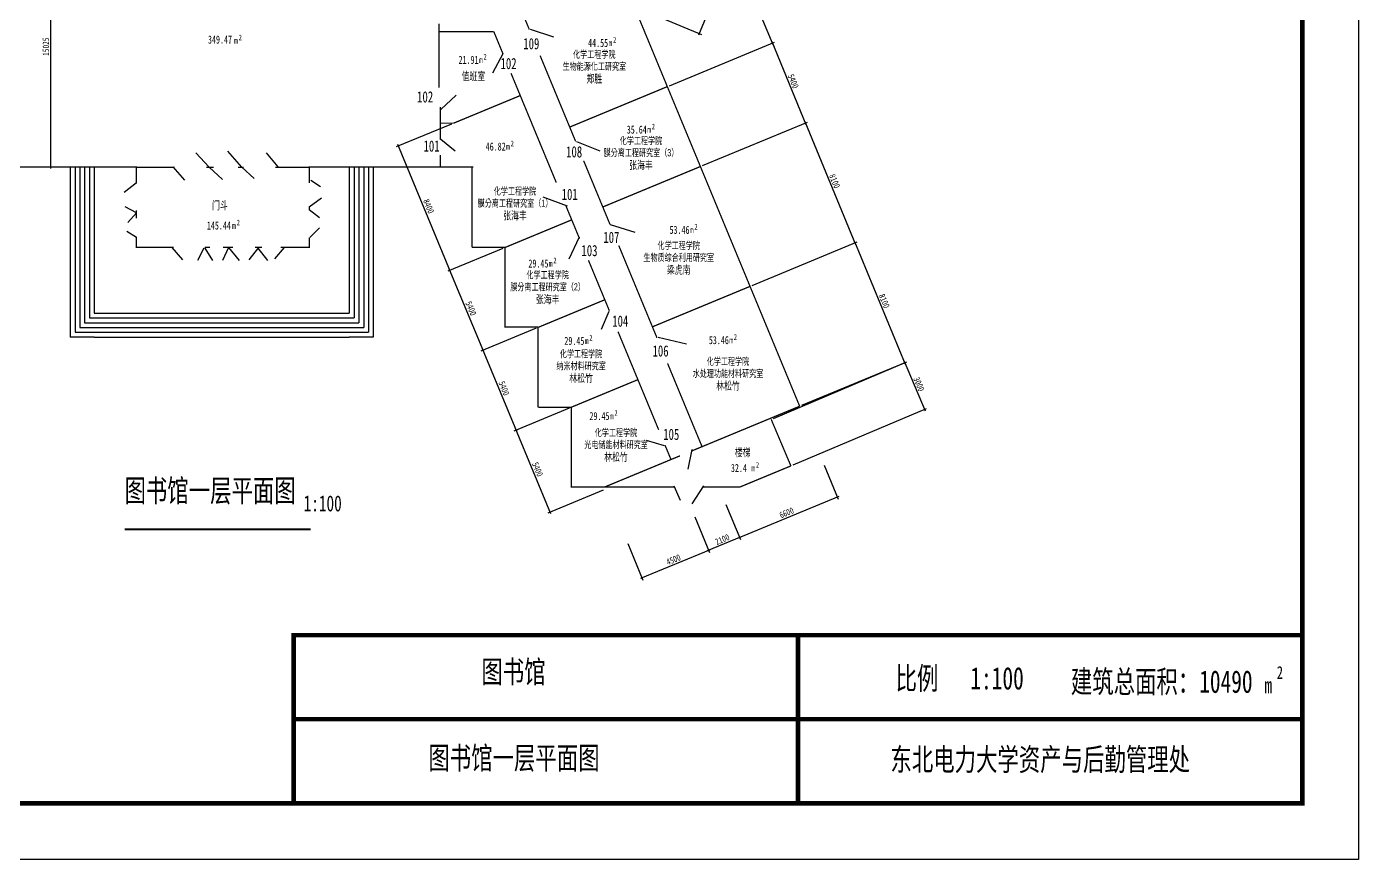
# Model space of a CAD drawing. Extents: x -75830 to 71170, y -83907 to 20043.
# Drawn here: x -12014 to 71170, y -83907 to -31911 of the extents above; entities that cross this region are included whole.
import ezdxf

# ---------------------------------------------------------------- set-up
doc = ezdxf.new("R2010")
doc.units = 0
doc.layers.get('0').update_dxf_attribs({"linetype": 'CONTINUOUS'})
doc.layers.get('DEFPOINTS').update_dxf_attribs({"linetype": 'CONTINUOUS'})
doc.styles.add('1', font='', dxfattribs={"width": 0.7, "height": 400})
doc.styles.get("Standard").update_dxf_attribs({"font": '', "width": 0.7, "height": 700})
doc.styles.get('1').set_extended_font_data('FangSong_GB2312')
doc.styles.get('Standard').set_extended_font_data('FangSong_GB2312')
doc.dimstyles.get("Standard").update_dxf_attribs({"dimtxt": 0.18, "dimasz": 0.18, "dimexe": 0.18, "dimexo": 0.0625, "dimgap": 0.09, "dimtad": 0, "dimtih": 1, "dimtoh": 1, "dimdec": 4, "dimzin": 0, "dimdsep": 46, "dimtxsty": 'Standard', "dimcen": 0.09, "dimadec": 0, "dimazin": 0, "dimtfac": 1, "dimtdec": 4, "dimtofl": 0, "dimtmove": 0, "dimatfit": 3, "dimfxl": 1, "dimtolj": 1, "dimtzin": 0, "dimarcsym": 0})

# ---------------------------------------------------------------- blocks, each defined once
blk = doc.blocks.new('_ARCHTICK')
at = {"color": 0, "linetype": 'ByBlock', "const_width": 0.15}
blk.add_lwpolyline([(-0.5, -0.5), (0.5, 0.5)], dxfattribs=at)
blk = doc.blocks.new('*D5')
at = {"color": 0, "linetype": 'ByBlock'}
for p, q in [((32098, -27267), (29955, -32440)), ((26078, -30726), (30132, -32405))]:
    blk.add_line(p, q, dxfattribs=at)
at = {"layer": 'DEFPOINTS', "color": 0, "linetype": 'ByBlock'}
for p in [(28006, -25680), (25939, -30668), (29993, -32348)]:
    blk.add_point(p, dxfattribs=at)
at = {"color": 0, "linetype": 'ByBlock', "xscale": 100, "yscale": 100, "zscale": 100}
for p, rotation in [((32060, -27359), 67.5), ((29993, -32348), 247.5)]:
    blk.add_blockref('_ARCHTICK', p, dxfattribs=dict(at, rotation=rotation))
at = {"color": 0, "linetype": 'ByBlock', "insert": (30749, -29738), "char_height": 400, "attachment_point": 5, "rotation": 67.5, "style": '1'}
blk.add_mtext('\\A1;5400', dxfattribs=at)
blk = doc.blocks.new('*D6')
at = {"color": 0, "linetype": 'ByBlock'}
for p, q in [((26078, -30611), (32634, -27895)), ((32457, -27860), (34600, -33033)), ((28144, -35599), (34701, -32883))]:
    blk.add_line(p, q, dxfattribs=at)
at = {"layer": 'DEFPOINTS', "color": 0, "linetype": 'ByBlock'}
for p in [(25939, -30669), (34562, -32941), (28006, -35657)]:
    blk.add_point(p, dxfattribs=at)
at = {"color": 0, "linetype": 'ByBlock', "xscale": 100, "yscale": 100, "zscale": 100}
for p, rotation in [((32495, -27953), 112.5037971658269), ((34562, -32941), 292.5037971658269)]:
    blk.add_blockref('_ARCHTICK', p, dxfattribs=dict(at, rotation=rotation))
at = {"color": 0, "linetype": 'ByBlock', "insert": (33806, -30332), "char_height": 400, "attachment_point": 5, "rotation": 292.5038, "style": '1'}
blk.add_mtext('\\A1;5400', dxfattribs=at)
blk = doc.blocks.new('*D7')
at = {"color": 0, "linetype": 'ByBlock'}
for p, q in [((34524, -32848), (36667, -38022)), ((30211, -40588), (36767, -37872))]:
    blk.add_line(p, q, dxfattribs=at)
at = {"layer": 'DEFPOINTS', "color": 0, "linetype": 'ByBlock'}
for p in [(28006, -35657), (36629, -37929), (30072, -40646)]:
    blk.add_point(p, dxfattribs=at)
at = {"color": 0, "linetype": 'ByBlock', "xscale": 100, "yscale": 100, "zscale": 100}
for p, rotation in [((34562, -32941), 112.5037971658269), ((36629, -37929), 292.5037971658269)]:
    blk.add_blockref('_ARCHTICK', p, dxfattribs=dict(at, rotation=rotation))
at = {"color": 0, "linetype": 'ByBlock', "insert": (35873, -35320), "char_height": 400, "attachment_point": 5, "rotation": 292.5038, "style": '1'}
blk.add_mtext('\\A1;5400', dxfattribs=at)
blk = doc.blocks.new('*D8')
at = {"color": 0, "linetype": 'ByBlock'}
for p, q in [((36590, -37837), (39767, -45505)), ((33311, -48072), (39868, -45355))]:
    blk.add_line(p, q, dxfattribs=at)
at = {"layer": 'DEFPOINTS', "color": 0, "linetype": 'ByBlock'}
for p in [(30072, -40646), (39729, -45413), (33172, -48129)]:
    blk.add_point(p, dxfattribs=at)
at = {"color": 0, "linetype": 'ByBlock', "xscale": 100, "yscale": 100, "zscale": 100}
for p, rotation in [((36629, -37929), 112.5037971658269), ((39729, -45413), 292.5037971658269)]:
    blk.add_blockref('_ARCHTICK', p, dxfattribs=dict(at, rotation=rotation))
at = {"color": 0, "linetype": 'ByBlock', "insert": (38456, -41556), "char_height": 400, "attachment_point": 5, "rotation": 292.5038, "style": '1'}
blk.add_mtext('\\A1;8100', dxfattribs=at)
blk = doc.blocks.new('*D9')
at = {"color": 0, "linetype": 'ByBlock'}
for p, q in [((39691, -45320), (42868, -52988)), ((36410, -55555), (42968, -52839))]:
    blk.add_line(p, q, dxfattribs=at)
at = {"layer": 'DEFPOINTS', "color": 0, "linetype": 'ByBlock'}
for p in [(33172, -48129), (42829, -52896), (36272, -55613)]:
    blk.add_point(p, dxfattribs=at)
at = {"color": 0, "linetype": 'ByBlock', "xscale": 100, "yscale": 100, "zscale": 100}
for p, rotation in [((39729, -45413), 112.5037971658269), ((42829, -52896), 292.5037971658269)]:
    blk.add_blockref('_ARCHTICK', p, dxfattribs=dict(at, rotation=rotation))
at = {"color": 0, "linetype": 'ByBlock', "insert": (41556, -49040), "char_height": 400, "attachment_point": 5, "rotation": 292.5038, "style": '1'}
blk.add_mtext('\\A1;8100', dxfattribs=at)
blk = doc.blocks.new('*D10')
at = {"color": 0, "linetype": 'ByBlock'}
for p, q in [((34630, -56370), (42973, -52840)), ((42796, -52807), (44105, -55902)), ((35861, -59281), (44204, -55751))]:
    blk.add_line(p, q, dxfattribs=at)
at = {"layer": 'DEFPOINTS', "color": 0, "linetype": 'ByBlock'}
for p in [(34492, -56429), (44066, -55810), (35723, -59339)]:
    blk.add_point(p, dxfattribs=at)
at = {"color": 0, "linetype": 'ByBlock', "xscale": 100, "yscale": 100, "zscale": 100}
for p, rotation in [((42835, -52899), 112.9319791929561), ((44066, -55810), 292.9319791929561)]:
    blk.add_blockref('_ARCHTICK', p, dxfattribs=dict(at, rotation=rotation))
at = {"color": 0, "linetype": 'ByBlock', "insert": (43727, -54237), "char_height": 400, "attachment_point": 5, "rotation": 292.93198, "style": '1'}
blk.add_mtext('\\A1;3000', dxfattribs=at)
blk = doc.blocks.new('*D11')
at = {"color": 0, "linetype": 'ByBlock'}
for p, q in [((21871, -55733), (18424, -57161)), ((20726, -62323), (18525, -57011)), ((23995, -60860), (20549, -62288))]:
    blk.add_line(p, q, dxfattribs=at)
at = {"layer": 'DEFPOINTS', "color": 0, "linetype": 'ByBlock'}
for p in [(22009, -55675), (18563, -57103), (24134, -60803)]:
    blk.add_point(p, dxfattribs=at)
at = {"color": 0, "linetype": 'ByBlock', "xscale": 100, "yscale": 100, "zscale": 100}
for p, rotation in [((18563, -57103), 112.5080832744845), ((20688, -62231), 292.5080832744845)]:
    blk.add_blockref('_ARCHTICK', p, dxfattribs=dict(at, rotation=rotation))
at = {"color": 0, "linetype": 'ByBlock', "insert": (19903, -59552), "char_height": 400, "attachment_point": 5, "rotation": 292.50808, "style": '1'}
blk.add_mtext('\\A1;5400', dxfattribs=at)
blk = doc.blocks.new('*D12')
at = {"color": 0, "linetype": 'ByBlock'}
for p, q in [((19804, -50744), (16357, -52172)), ((18601, -57196), (16458, -52022))]:
    blk.add_line(p, q, dxfattribs=at)
at = {"layer": 'DEFPOINTS', "color": 0, "linetype": 'ByBlock'}
for p in [(19943, -50686), (16496, -52115), (22009, -55675)]:
    blk.add_point(p, dxfattribs=at)
at = {"color": 0, "linetype": 'ByBlock', "xscale": 100, "yscale": 100, "zscale": 100}
for p, rotation in [((16496, -52115), 112.5080832744845), ((18563, -57103), 292.5080832744845)]:
    blk.add_blockref('_ARCHTICK', p, dxfattribs=dict(at, rotation=rotation))
at = {"color": 0, "linetype": 'ByBlock', "insert": (17807, -54494), "char_height": 400, "attachment_point": 5, "rotation": 292.50808, "style": '1'}
blk.add_mtext('\\A1;5400', dxfattribs=at)
blk = doc.blocks.new('*D13')
at = {"color": 0, "linetype": 'ByBlock'}
for p, q in [((17730, -45755), (14289, -47181)), ((16534, -52207), (14389, -47031))]:
    blk.add_line(p, q, dxfattribs=at)
at = {"layer": 'DEFPOINTS', "color": 0, "linetype": 'ByBlock'}
for p in [(17868, -45697), (14427, -47123), (19943, -50686)]:
    blk.add_point(p, dxfattribs=at)
at = {"color": 0, "linetype": 'ByBlock', "xscale": 100, "yscale": 100, "zscale": 100}
for p, rotation in [((14427, -47123), 112.5080832744845), ((16496, -52115), 292.5080832744845)]:
    blk.add_blockref('_ARCHTICK', p, dxfattribs=dict(at, rotation=rotation))
at = {"color": 0, "linetype": 'ByBlock', "insert": (15739, -49504), "char_height": 400, "attachment_point": 5, "rotation": 292.50808, "style": '1'}
blk.add_mtext('\\A1;5400', dxfattribs=at)
blk = doc.blocks.new('*D14')
at = {"color": 0, "linetype": 'ByBlock'}
for p, q in [((14524, -37994), (11074, -39423)), ((14466, -47216), (11175, -39274))]:
    blk.add_line(p, q, dxfattribs=at)
at = {"layer": 'DEFPOINTS', "color": 0, "linetype": 'ByBlock'}
for p in [(14662, -37937), (11213, -39366), (17868, -45697)]:
    blk.add_point(p, dxfattribs=at)
at = {"color": 0, "linetype": 'ByBlock', "xscale": 100, "yscale": 100, "zscale": 100}
for p, rotation in [((11213, -39366), 112.5080832744845), ((14427, -47123), 292.5080832744845)]:
    blk.add_blockref('_ARCHTICK', p, dxfattribs=dict(at, rotation=rotation))
at = {"color": 0, "linetype": 'ByBlock', "insert": (13097, -43130), "char_height": 400, "attachment_point": 5, "rotation": 292.50808, "style": '1'}
blk.add_mtext('\\A1;8400', dxfattribs=at)
blk = doc.blocks.new('*D29')
at = {"color": 0, "linetype": 'ByBlock'}
for p, q in [((-13182, -25650), (-10363, -25650)), ((-10513, -25550), (-10513, -40775)), ((-13182, -40675), (-10363, -40675))]:
    blk.add_line(p, q, dxfattribs=at)
at = {"layer": 'DEFPOINTS', "color": 0, "linetype": 'ByBlock'}
for p in [(-13332, -25650), (-13332, -40675), (-10513, -40675)]:
    blk.add_point(p, dxfattribs=at)
at = {"color": 0, "linetype": 'ByBlock', "xscale": 100, "yscale": 100, "zscale": 100}
for p, rotation in [((-10513, -25650), 90), ((-10513, -40675), 270)]:
    blk.add_blockref('_ARCHTICK', p, dxfattribs=dict(at, rotation=rotation))
at = {"color": 0, "linetype": 'ByBlock', "insert": (-10813, -33163), "char_height": 400, "attachment_point": 5, "rotation": 90, "style": '1'}
blk.add_mtext('\\A1;15025', dxfattribs=at)

msp = doc.modelspace()

# ---------------------------------------------------------------- linework, layer by layer
for p, q in [((71170.1, 20043.4), (71170.1, -83906.6)), ((19431.8, -32071.5), (20886.5, -32555.8)), ((17734.8, -33604.9), (17088.3, -34815.5)), ((13855.8, -37075.3), (14825.5, -36187.5)), ((13855.8, -38931.5), (14744.7, -39657.9)), ((22341.1, -39092.9), (23795.7, -39657.9)), ((-616.5, -40675.4), (-1444.4, -39792.2)), ((1427.1, -40675.4), (543.9, -39681.9)), ((3692, -40674.7), (2974, -39792.2)), ((-9289.5, -40635.2), (-9289.5, -51296.4)), ((-8989.5, -40635.2), (-8989.5, -50996.4)), ((-8689.5, -40635.2), (-8689.5, -50696.4)), ((-8389.5, -40635.2), (-8389.5, -50396.4)), ((-8089.5, -40635.2), (-8089.5, -50096.4)), ((-7789.5, -40635.2), (-7789.5, -49796.4)), ((-5154.2, -40675.4), (-2769.9, -40675.4)), ((-2880.3, -40674.7), (-2162.3, -41502)), ((-781.6, -40675.4), (-339.8, -40675.4)), ((-616.5, -40675.4), (212.5, -41446.8)), ((1206.6, -40675.4), (1538, -40675.4)), ((1427.1, -40675.4), (2200.8, -41391.7)), ((3526.3, -40675.4), (5645.8, -40675.4)), ((8138.9, -40635.2), (8138.9, -49796.4)), ((8438.9, -40635.2), (8438.9, -50096.4)), ((8738.9, -40635.2), (8738.9, -50396.4)), ((9038.9, -40635.2), (9038.9, -50696.4)), ((9338.9, -40635.2), (9338.9, -50996.4)), ((9638.9, -40635.2), (9638.9, -51296.4)), ((5735.5, -41502), (6343, -41888.1)), ((-5144.7, -41667.5), (-5917.9, -42274.2)), ((-5144.7, -43542.8), (-5862.7, -43156.7)), ((5625, -43156.7), (6398.2, -42605.1)), ((21775.4, -43128.2), (20240, -42563.3)), ((-5154.2, -43537.6), (-5697, -44149.5)), ((5625, -43322.1), (6287.8, -43818.5)), ((-5144.7, -45087.1), (-5752.3, -44701)), ((5680.2, -45087.1), (6287.8, -44480.4)), ((24442.2, -44258.1), (25977.7, -44742.3)), ((-2935.6, -45693.8), (-2272.8, -46466)), ((-947.3, -45749), (-1333.9, -46521.2)), ((-892.1, -45749), (-395, -46521.2)), ((599.1, -45693.8), (212.5, -46521.2)), ((599.1, -45693.8), (1261.9, -46521.2)), ((2476.9, -45693.8), (1869.4, -46466)), ((2421.7, -45749), (3029.2, -46521.2)), ((4078.6, -45693.8), (3471.1, -46410.9)), ((22502.7, -45065.1), (21856.2, -46437.1)), ((-7789.5, -49796.4), (8138.9, -49796.4)), ((24361.4, -49688.9), (23876.5, -50818.8)), ((-8689.5, -50696.4), (9038.9, -50696.4)), ((-8389.5, -50396.4), (8738.9, -50396.4)), ((-8089.5, -50096.4), (8438.9, -50096.4)), ((-7789.5, -51296.4), (-9289.5, -51296.4)), ((-8989.5, -50996.4), (9338.9, -50996.4)), ((-7789.5, -51296.4), (8138.9, -51296.4)), ((9638.9, -51296.4), (8138.9, -51296.4)), ((27432.3, -51303), (29210.2, -51706.6)), ((27836.4, -58082.3), (26705, -57759.5)), ((29533.4, -58324.4), (29291, -59535)), ((28402, -60584.2), (28806.1, -61471.9)), ((30260.7, -60584.2), (29533.4, -61714)), ((71170.1, -83906.6), (-75829.9, -83906.6))]:
    msp.add_line(p, q)
at = {"color": 0, "linetype": 'ByBlock'}
for p, q in [((37795, -59290), (38676.8, -61418.8)), ((38711.8, -61242), (32429.4, -63844.3)), ((31665.8, -61739.5), (32579.2, -63944.6)), ((29715.6, -62518.8), (30639.1, -64748.3)), ((32614.2, -63767.8), (30489.3, -64648)), ((25536.6, -64188.9), (26481.6, -66470.4)), ((30674.1, -64571.4), (26331.8, -66370.1))]:
    msp.add_line(p, q, dxfattribs=at)
at = {"const_width": 280}
msp.add_lwpolyline([(-67079.9, 16543.4), (67670.1, 16543.4), (67670.1, -80406.6), (-67079.9, -80406.6)], close=True, dxfattribs=at)
for points, const_width in [([(18795.6, -30668.4), (19383, -32086.9)], 80), ([(25939.2, -30667.9), (28005.7, -35656.9), (30072.2, -40645.8), (32138.7, -45634.8), (34222.1, -50664.4), (36271.7, -55612.7)], 80), ([(13745.8, -31722.7), (13745.8, -35718.6)], 80), ([(13745.8, -32217.4), (17164.1, -32217.4)], 80), ([(17164.1, -32217.4), (17744.6, -33619.4)], 80), ([(20057.6, -33716.1), (22278, -39076.3)], 80), ([(18241.4, -34818.8), (21070.9, -41649.5)], 80), ([(21907.8, -38182.7), (28005.7, -35656.9)], 80), ([(14661.8, -37936.9), (18819.6, -36214.7)], 80), ([(13823.7, -38975.2), (13823.5, -36921.8)], 80), ([(14662.5, -37936.7), (13823.6, -37936.7)], 80), ([(15889.8, -40675.4), (13823.8, -40675.4), (13823.8, -39918.6)], 80), ([(-13332.3, -40675.4), (-5154.2, -40675.4), (-5154.2, -41722.6)], 80), ([(13823.8, -40675.4), (5645.8, -40675.4), (5645.8, -41667.5)], 80), ([(15796.9, -40675.4), (15796.9, -45697.4)], 80), ([(22778.1, -40283.6), (24429.6, -44270.5)], 80), ([(23974.4, -43171.6), (30072.2, -40645.8)], 80), ([(5645.8, -43156.7), (5645.8, -43377.3)], 80), ([(21661.6, -43075.6), (22521, -45150.3)], 80), ([(23974.4, -43171.6), (25099, -42705.8)], 80), ([(-5154.2, -43377.3), (-5154.2, -43873.7)], 80), ([(17876.3, -45697.5), (22034.3, -43975.3)], 80), ([(-5154.2, -45032), (-5154.2, -45697.4), (-2825.1, -45697.4)], 80), ([(-892.1, -45697.4), (-560.7, -45697.4)], 80), ([(875.3, -45697.4), (245.8, -45697.4)], 80), ([(2697.8, -45697.4), (2256, -45697.4)], 80), ([(5645.8, -45087.1), (5645.8, -45697.4), (3857.7, -45697.4)], 80), ([(19934.5, -50664.4), (17868.5, -50664.4), (17868.5, -45697.4), (15802.5, -45697.4)], 80), ([(24971.4, -45578.5), (27358.2, -51340.5)], 80), ([(23078.4, -46495.9), (24386.4, -49653.5)], 80), ([(27074.2, -50655), (33172, -48129.2)], 80), ([(19942.8, -50686.5), (24100.8, -48964.2)], 80), ([(19934.5, -50664.4), (19934.5, -55675.4)], 80), ([(24925.8, -50955.7), (27464.8, -57085.2)], 80), ([(28020.3, -52938.9), (30173.8, -58137.6)], 80), ([(22009.3, -55675.4), (26167.4, -53953.1)], 80), ([(24076.6, -60664.4), (22010.6, -60664.4), (22010.6, -55675.4), (19944.6, -55675.4)], 80), ([(29493.6, -58420.2), (30174.1, -58138.4), (36271.7, -55612.7)], 80), ([(27864.2, -58049.4), (28233.6, -58941.3)], 80), ([(24075.8, -60664.4), (28795.7, -58709.3)], 80), ([(32524, -60664.4), (35723, -59339.3)], 80), ([(28438.6, -60664.4), (24075.8, -60664.4)], 80), ([(32524, -60664.4), (30209.1, -60664.4)], 80), ([(-5898.8, -63297.6), (5725.1, -63297.6)], 140), ([(67670.1, -80406.6), (4670.1, -80406.6), (4670.1, -69906.6), (67670.1, -69906.6)], 280), ([(36170.1, -69906.6), (36170.1, -80406.6)], 280), ([(4670.1, -75156.6), (67670.1, -75156.6)], 280)]:
    msp.add_lwpolyline(points, dxfattribs=dict(const_width=const_width))
msp.add_lwpolyline([(35728.7, -59352.7, 80, 80, 0), (34491.5, -56428.6, 80, 80, 0)], format="xyseb")
at = {"layer": 'DEFPOINTS', "color": 0, "linetype": 'ByBlock'}
for p in [(36271.7, -55612.7), (30174.1, -58138.5), (30174.1, -58138.5), (28233.6, -58941.3), (28233.6, -58941.3), (24076.6, -60664.4), (32521.8, -63806), (30581.7, -64609.7), (26424.2, -66331.8)]:
    msp.add_point(p, dxfattribs=at)

# ---------------------------------------------------------------- block references
at = {"color": 0, "linetype": 'ByBlock', "xscale": 100, "yscale": 100, "zscale": 100}
for p, rotation in [((38619.4, -61280.2), 22.50082855404129), ((32521.8, -63806), 22.50082855404129), ((32521.8, -63806), 202.5008285540413), ((30581.7, -64609.7), 202.5008285540413), ((30581.7, -64609.7), 22.50082855404129), ((26424.2, -66331.8), 202.5008285540413)]:
    msp.add_blockref('_ARCHTICK', p, dxfattribs=dict(at, rotation=rotation))

# ---------------------------------------------------------------- texts
at = {"width": 0.7}
msp.add_text('建筑总面积：10490', height=1400, dxfattribs=at).set_placement((53209.4, -73507.6))
for s, insert, char_height, width, attachment_point in [('2', (1230.3, -32408.5), 350, 5563.903, 1), ('349.47', (-686, -32467.5), 500, 26804.955, 1), ('m', (947.8, -32577.8), 400, 5281.471, 1), ('109', (19011.1, -32625.3), 700, 3542.345, 1), ('44.55', (23056.9, -32676.2), 500, 11607.939, 1), ('m', (24335.2, -32727.9), 400, 5281.471, 1), ('2', (24617.6, -32558.6), 350, 5563.903, 1), ('21.91', (14965.2, -33734.1), 500, 11607.939, 1), ('m', (16243.5, -33785.8), 400, 5281.471, 1), ('2', (16526, -33616.6), 350, 5563.903, 1), ('102', (17588, -33863.7), 700, 3542.345, 1), ('{\\fGulim|b0|i0|c129|p34;\\H0.9x;化\\fPMingLiU|b0|i0|c136|p18;学\\fPMingLiU|b0|i0|c134|p18;工程学院\\P生物能源化工研\\fGulim|b0|i0|c134|p34;究室\\H1.111x;\\P\\fPMingLiU|b0|i0|c134|p18;郑胜}', (23446.7, -33416.4), 500, 5716.473, 2), ('值班室', (15160.3, -34753.2), 500, 3580.47, 1), ('102', (12378.1, -35946), 700, 3542.345, 1), ('35.64', (25471.7, -38088.2), 500, 11607.939, 1), ('m', (26750, -38140), 400, 5281.471, 1), ('2', (27032.4, -37970.7), 350, 5563.903, 1), ('101', (12778.9, -39016.1), 700, 3542.345, 1), ('2', (18220.5, -39028.6), 350, 5563.903, 1), ('{\\fGulim|b0|i0|c129|p34;\\H0.9x;化\\fPMingLiU|b0|i0|c136|p18;学\\fPMingLiU|b0|i0|c134|p18;工程学院\\P膜分离工程研\\fGulim|b0|i0|c134|p34;究室（3）\\H1.111x;\\P\\fPMingLiU|b0|i0|c134|p18;张\\fGulim|b0|i0|c134|p34;海丰}', (26362.2, -38804.4), 500, 5716.473, 2), ('46.82', (16659.8, -39146.1), 500, 11607.939, 1), ('m', (17938.1, -39197.9), 400, 5281.471, 1), ('108', (21685.5, -39376.5), 700, 3542.345, 1), ('{\\fGulim|b0|i0|c129|p34;\\H0.9x;化\\fPMingLiU|b0|i0|c136|p18;学\\fPMingLiU|b0|i0|c134|p18;工程学院\\P膜分离工程研\\fGulim|b0|i0|c134|p34;究室（1）\\H1.111x;\\P\\fPMingLiU|b0|i0|c134|p18;张\\fGulim|b0|i0|c134|p34;海丰}', (18494.3, -41957.4), 500, 5716.473, 2), ('101', (21408.5, -42032.7), 700, 3542.345, 1), ('门斗', (-431.5, -42827.4), 500, 12056.575, 1), ('2', (1107.5, -43968.8), 350, 5563.903, 1), ('145.44', (-754.4, -44077.9), 500, 26804.955, 1), ('m', (825.1, -44138), 400, 5281.471, 1), ('107', (24009.9, -44715.8), 700, 3542.345, 1), ('53.46', (28140.7, -44351.1), 500, 11607.939, 1), ('m', (29419, -44402.8), 400, 5281.471, 1), ('2', (29701.4, -44233.5), 350, 5563.903, 1), ('103', (22642.5, -45542.6), 700, 3542.345, 1), ('{\\fGulim|b0|i0|c129|p34;\\H0.9x;化\\fPMingLiU|b0|i0|c136|p18;学\\fPMingLiU|b0|i0|c134|p18;工程学院\\P生物质综合利用研\\fGulim|b0|i0|c134|p34;究室\\H1.111x;\\P\\fPMingLiU|b0|i0|c134|p18;梁虎南}', (28718.6, -45349.8), 500, 5716.473, 2), ('29.45', (19328.3, -46450.5), 500, 11607.939, 1), ('2', (20889, -46333), 350, 5563.903, 1), ('{\\fGulim|b0|i0|c129|p34;\\H0.9x;化\\fPMingLiU|b0|i0|c136|p18;学\\fPMingLiU|b0|i0|c134|p18;工程学院\\P膜分离工程研\\fGulim|b0|i0|c134|p34;究室（2）\\H1.111x;\\P\\fPMingLiU|b0|i0|c134|p18;张\\fGulim|b0|i0|c134|p34;海丰}', (20531.1, -47185.7), 500, 5716.473, 2), ('m', (20606.6, -46502.3), 400, 5281.471, 1), ('104', (24566.1, -49947.5), 700, 3542.345, 1), ('29.45', (21574.1, -51278.1), 500, 11607.939, 1), ('m', (22852.4, -51329.9), 400, 5281.471, 1), ('2', (23134.8, -51160.6), 350, 5563.903, 1), ('53.46', (30597.8, -51235.8), 500, 11607.939, 1), ('m', (31876.1, -51287.5), 400, 5281.471, 1), ('2', (32158.5, -51118.3), 350, 5563.903, 1), ('{\\fGulim|b0|i0|c129|p34;\\H0.9x;化\\fPMingLiU|b0|i0|c136|p18;学\\fPMingLiU|b0|i0|c134|p18;工程学院\\P纳米材料研\\fGulim|b0|i0|c134|p34;究室\\H1.111x;\\P\\fPMingLiU|b0|i0|c134|p18;林松竹}', (22619.6, -52115.6), 500, 5716.473, 2), ('106', (27083.1, -51810.2), 700, 3542.345, 1), ('{\\fGulim|b0|i0|c129|p34;\\H0.9x;化\\fPMingLiU|b0|i0|c136|p18;学\\fPMingLiU|b0|i0|c134|p18;工程学院\\P水处理功能材料研\\fGulim|b0|i0|c134|p34;究室\\H1.111x;\\P\\fPMingLiU|b0|i0|c134|p18;林松竹}', (31796, -52590.9), 500, 5716.473, 2), ('29.45', (23141.6, -55975.2), 500, 11607.939, 1), ('m', (24419.9, -56027), 400, 5281.471, 1), ('2', (24702.3, -55857.7), 350, 5563.903, 1), ('{\\fGulim|b0|i0|c129|p34;\\H0.9x;化\\fPMingLiU|b0|i0|c136|p18;学\\fPMingLiU|b0|i0|c134|p18;工程学院\\P光电储能材料研\\fGulim|b0|i0|c134|p34;究室\\H1.111x;\\P\\fPMingLiU|b0|i0|c134|p18;林松竹}', (24801.8, -57036.1), 500, 5716.473, 2), ('105', (27751, -57015.9), 700, 3542.345, 1), ('楼梯', (32225.4, -58245.3), 500, 3893.327, 1), ('32.4', (31976.9, -59218.3), 500, 11607.939, 1), ('m', (33255.1, -59270.1), 400, 5281.471, 1), ('2', (33537.6, -59100.8), 350, 5563.903, 1), ('图书馆一层平面图', (-5898.8, -60182.5), 1400, 82784.793, 1), ('1:100', (5288.1, -61178.6), 1000, 69176.334, 1), ('      图书馆', (12396.9, -71497.3), 1400, 39124.32, 1), ('比例   1:100', (42263.4, -71899.3), 1400, 39124.32, 1), ('2', (66079.1, -71834.7), 800, 14652.808, 1), ('m', (65303.8, -72531.7), 1000, 24380.423, 1), ('图书馆一层平面图', (13080.2, -76874.7), 1400, 53812.769, 1), ('东北电力大学资产与后勤管理处', (41941.4, -76965.2), 1400, 39124.32, 1)]:
    msp.add_mtext(s, dxfattribs=dict(insert=insert, char_height=char_height, width=width, attachment_point=attachment_point))
at = {"color": 0, "linetype": 'ByBlock', "char_height": 400, "attachment_point": 5, "rotation": 22.500829, "style": '1'}
for s, insert in [('\\A1;6600', (35455.8, -62266)), ('\\A1;2100', (31436.9, -63930.7)), ('\\A1;4500', (28388.1, -65193.6))]:
    msp.add_mtext(s, dxfattribs=dict(at, insert=insert))

# ---------------------------------------------------------------- dimensions: what is measured, and where the dimension line sits
for base, p1, p2, angle, override, picture, middle in [((-10512.6, -40675.4), (-13331.8, -25650.3), (-13332.3, -40675.4), 90, {"dimtxt": 400, "dimasz": 100, "dimexe": 150, "dimexo": 150, "dimgap": 100, "dimtad": 1, "dimtih": 0, "dimtoh": 0, "dimdec": 0, "dimzin": 8, "dimlunit": 5, "dimtxsty": '1', "dimblk1": 'ARCHTICK', "dimblk2": 'ARCHTICK', "dimsah": 1, "dimcen": 2.5, "dimdle": 100, "dimtdec": 0, "dimtofl": 1, "dimfrac": 2}, '*D29', (-10812.6, -33162.9)), ((36628.8, -37929.5), (28005.7, -35656.9), (30072.2, -40645.8), 292.503797, {"dimtxt": 400, "dimasz": 100, "dimexe": 150, "dimexo": 150, "dimgap": 100, "dimtad": 1, "dimtih": 0, "dimtoh": 0, "dimdec": 0, "dimzin": 8, "dimlunit": 5, "dimtxsty": '1', "dimblk1": 'ARCHTICK', "dimblk2": 'ARCHTICK', "dimsah": 1, "dimcen": 2.5, "dimdle": 100, "dimse1": 1, "dimtdec": 0, "dimtofl": 1, "dimtmove": 1, "dimfrac": 2}, '*D7', (35872.5, -35320.3)), ((39729, -45412.7), (30072.2, -40645.8), (33172, -48129.2), 292.503797, {"dimtxt": 400, "dimasz": 100, "dimexe": 150, "dimexo": 150, "dimgap": 100, "dimtad": 1, "dimtih": 0, "dimtoh": 0, "dimdec": 0, "dimzin": 8, "dimlunit": 5, "dimtxsty": '1', "dimblk1": 'ARCHTICK', "dimblk2": 'ARCHTICK', "dimsah": 1, "dimcen": 2.5, "dimdle": 100, "dimse1": 1, "dimtdec": 0, "dimtofl": 1, "dimtmove": 1, "dimfrac": 2}, '*D8', (38456, -41556.3)), ((42829.2, -52895.9), (33172, -48129.2), (36271.7, -55612.7), 292.503797, {"dimtxt": 400, "dimasz": 100, "dimexe": 150, "dimexo": 150, "dimgap": 100, "dimtad": 1, "dimtih": 0, "dimtoh": 0, "dimdec": 0, "dimzin": 8, "dimlunit": 5, "dimtxsty": '1', "dimblk1": 'ARCHTICK', "dimblk2": 'ARCHTICK', "dimsah": 1, "dimcen": 2.5, "dimdle": 100, "dimse1": 1, "dimtdec": 0, "dimtofl": 1, "dimtmove": 1, "dimfrac": 2}, '*D9', (41556.3, -49039.5)), ((16495.9, -52114.8), (22009.3, -55675.4), (19942.8, -50686.5), 292.508083, {"dimtxt": 400, "dimasz": 100, "dimexe": 150, "dimexo": 150, "dimgap": 100, "dimtad": 1, "dimtih": 0, "dimtoh": 0, "dimdec": 0, "dimzin": 8, "dimlunit": 5, "dimtxsty": '1', "dimblk1": 'ARCHTICK', "dimblk2": 'ARCHTICK', "dimsah": 1, "dimcen": 2.5, "dimdle": 100, "dimse1": 1, "dimtdec": 0, "dimtofl": 1, "dimtmove": 1, "dimfrac": 2}, '*D12', (17806.6, -54494.3))]:
    dim = msp.add_linear_dim(base=base, p1=p1, p2=p2, angle=angle, dimstyle='Standard', override=override)
    dim.commit()
    dim.dimension.update_dxf_attribs({"geometry": picture, "text_midpoint": middle})
for base, p1, p2, angle, text, picture, middle in [((29993.2, -32347.5), (28005.7, -25679.9), (25939.4, -30668.4), 67.5, '5400', '*D5', (30749.2, -29738.5)), ((11213, -39366), (17868.5, -45697.4), (14662.5, -37936.7), 292.508083, '8400', '*D14', (13097.4, -43129.8)), ((14427.5, -47123.3), (19942.8, -50686.5), (17868.5, -45697.4), 292.508083, '5400', '*D13', (15738.8, -49504.2))]:
    dim = msp.add_linear_dim(base=base, p1=p1, p2=p2, angle=angle, text=text, dimstyle='Standard', override={"dimtxt": 400, "dimasz": 100, "dimexe": 150, "dimexo": 150, "dimgap": 100, "dimtad": 1, "dimtih": 0, "dimtoh": 0, "dimdec": 0, "dimzin": 8, "dimlunit": 5, "dimtxsty": '1', "dimblk1": 'ARCHTICK', "dimblk2": 'ARCHTICK', "dimsah": 1, "dimcen": 2.5, "dimdle": 100, "dimse1": 1, "dimtdec": 0, "dimtofl": 1, "dimtmove": 1, "dimfrac": 2})
    dim.commit()
    dim.dimension.update_dxf_attribs({"geometry": picture, "text_midpoint": middle})
for p1, p2, distance, text, picture, middle in [((25939.2, -30668.9), (28005.7, -35656.9), 7096.6, '5400', '*D6', (33805.9, -30331.9)), ((34491.5, -56428.6), (35723, -59339.3), 9059.1, '3000', '*D10', (43726.7, -54237.3)), ((24134, -60803), (22009.3, -55675.4), 3730.4, '5400', '*D11', (19902.6, -59552.4))]:
    dim = msp.add_aligned_dim(p1=p1, p2=p2, distance=distance, text=text, dimstyle='Standard', override={"dimtxt": 400, "dimasz": 100, "dimexe": 150, "dimexo": 150, "dimgap": 100, "dimtad": 1, "dimtih": 0, "dimtoh": 0, "dimdec": 0, "dimzin": 8, "dimlunit": 5, "dimtxsty": '1', "dimblk1": 'ARCHTICK', "dimblk2": 'ARCHTICK', "dimsah": 1, "dimcen": 2.5, "dimdle": 100, "dimtdec": 0, "dimtofl": 1, "dimfrac": 2})
    dim.commit()
    dim.dimension.update_dxf_attribs({"geometry": picture, "text_midpoint": middle})

doc.saveas('drawing.dxf')
